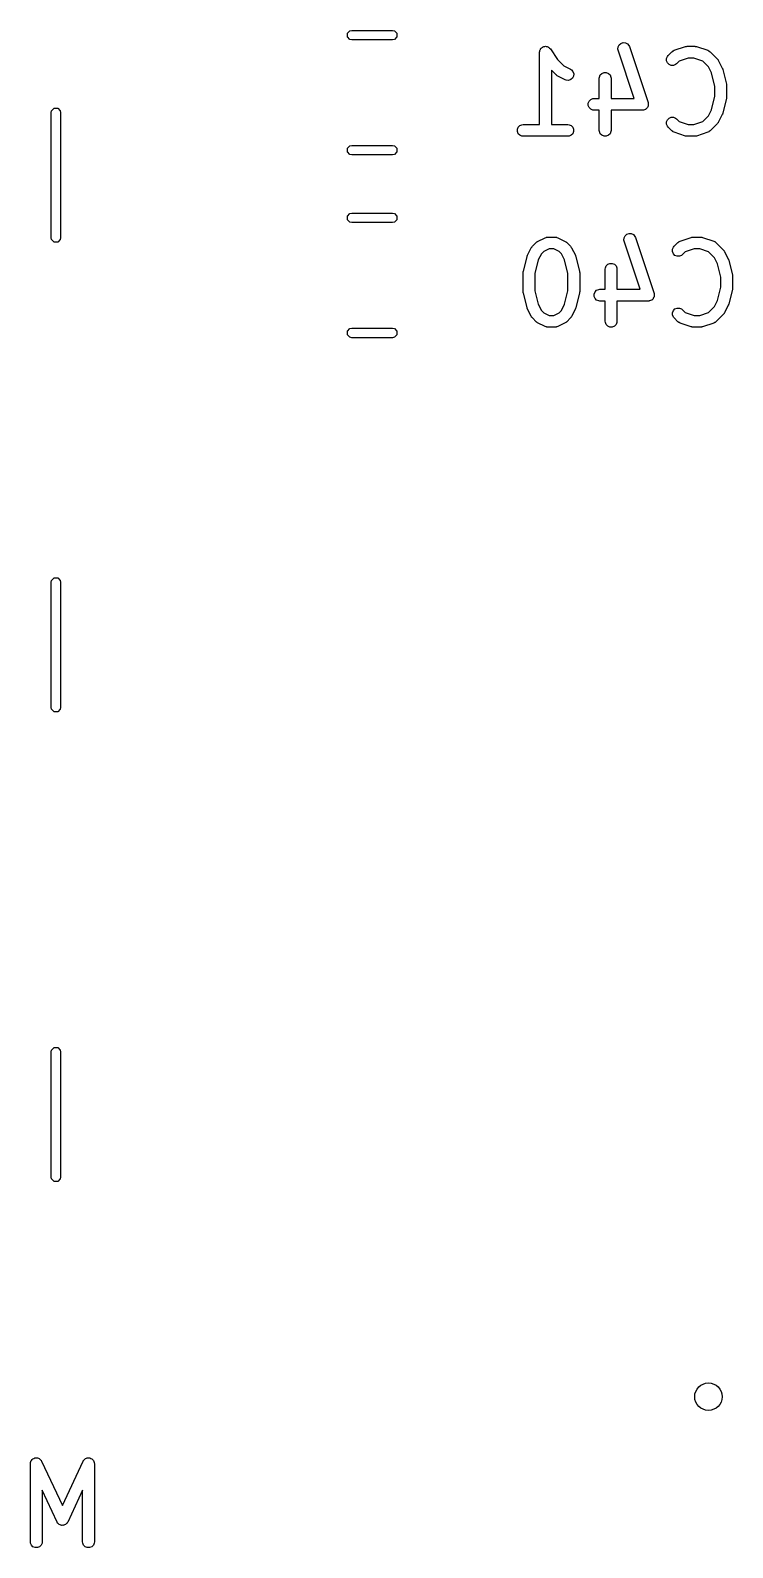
# Model space of a CAD drawing. Header units: inches. Extents: x 0.27 to 2.89, y 0.32 to 2.19.
# Drawn here: x 2.459 to 2.812, y 0.324 to 1.087 of the extents above; entities that cross this region are included whole.
import ezdxf

# ---------------------------------------------------------------- set-up
doc = ezdxf.new("R2010")
doc.units = ezdxf.units.IN
doc.header["$MEASUREMENT"] = 0
doc.layers.add('BLACK', color=250, linetype='CONTINUOUS')

msp = doc.modelspace()

# ---------------------------------------------------------------- linework, layer by layer
at = {"layer": 'BLACK', "linetype": 'CONTINUOUS'}
for p, q in [((2.61853, 1.08584), (2.61981, 1.08712)), ((2.61853, 1.08403), (2.61853, 1.08584)), ((2.61981, 1.08275), (2.61853, 1.08403)), ((2.61981, 1.08712), (2.62071, 1.0873)), ((2.62071, 1.0873), (2.64129, 1.0873)), ((2.64129, 1.0873), (2.64219, 1.08712)), ((2.64219, 1.08712), (2.64347, 1.08584)), ((2.64347, 1.08403), (2.64219, 1.08275)), ((2.64347, 1.08584), (2.64347, 1.08403)), ((2.62071, 1.08257), (2.61981, 1.08275)), ((2.64129, 1.08257), (2.62071, 1.08257)), ((2.64219, 1.08275), (2.64129, 1.08257)), ((2.71516, 1.07633), (2.71521, 1.0769)), ((2.71516, 1.07632), (2.71516, 1.07633)), ((2.71516, 1.07633), (2.71516, 1.07633)), ((2.71516, 1.0399), (2.71516, 1.07632)), ((2.71516, 1.07632), (2.71516, 1.07632)), ((2.71521, 1.0769), (2.71533, 1.07717)), ((2.71533, 1.07717), (2.71538, 1.07745)), ((2.71538, 1.07745), (2.71554, 1.0777)), ((2.71554, 1.0777), (2.71566, 1.07796)), ((2.71566, 1.07796), (2.71586, 1.07817)), ((2.71586, 1.07817), (2.71602, 1.07841)), ((2.71602, 1.07841), (2.71627, 1.07857)), ((2.71627, 1.07857), (2.71647, 1.07878)), ((2.71647, 1.07878), (2.71674, 1.07889)), ((2.71674, 1.07889), (2.71698, 1.07905)), ((2.71698, 1.07905), (2.71727, 1.07911)), ((2.71727, 1.07911), (2.71753, 1.07922)), ((2.71753, 1.07922), (2.71783, 1.07922)), ((2.71783, 1.07922), (2.71811, 1.07927)), ((2.71811, 1.07927), (2.7184, 1.07922)), ((2.7184, 1.07922), (2.71869, 1.07922)), ((2.71869, 1.07922), (2.71896, 1.07911)), ((2.71896, 1.07911), (2.71924, 1.07905)), ((2.71924, 1.07905), (2.71948, 1.07889)), ((2.71948, 1.07889), (2.71975, 1.07878)), ((2.71975, 1.07878), (2.71996, 1.07857)), ((2.71996, 1.07857), (2.7202, 1.07841)), ((2.7202, 1.07841), (2.72056, 1.07796)), ((2.72056, 1.07796), (2.72057, 1.07796)), ((2.72057, 1.07796), (2.72057, 1.07796)), ((2.72057, 1.07796), (2.72057, 1.07796)), ((2.72057, 1.07796), (2.72415, 1.07258)), ((2.75455, 1.07783), (2.75463, 1.07898)), ((2.75468, 1.07726), (2.75455, 1.07783)), ((2.75463, 1.07898), (2.75515, 1.08001)), ((2.76276, 1.05303), (2.75468, 1.07726)), ((2.75515, 1.08001), (2.75602, 1.08076)), ((2.75602, 1.08076), (2.75711, 1.08113)), ((2.75711, 1.08113), (2.75826, 1.08104)), ((2.75826, 1.08104), (2.75929, 1.08053)), ((2.75929, 1.08053), (2.76005, 1.07966)), ((2.76005, 1.07966), (2.76028, 1.07913)), ((2.76028, 1.07913), (2.76966, 1.05101)), ((2.77976, 1.07466), (2.78164, 1.07654)), ((2.78164, 1.07654), (2.78209, 1.0769)), ((2.78209, 1.0769), (2.78218, 1.07694)), ((2.78218, 1.07694), (2.78227, 1.07701)), ((2.78227, 1.07701), (2.78279, 1.07725)), ((2.78279, 1.07725), (2.78842, 1.07912)), ((2.78842, 1.07912), (2.7887, 1.07919)), ((2.7887, 1.07919), (2.78878, 1.07922)), ((2.78878, 1.07922), (2.78888, 1.07923)), ((2.78888, 1.07923), (2.78898, 1.07925)), ((2.78898, 1.07925), (2.78906, 1.07925)), ((2.78906, 1.07925), (2.78935, 1.07927)), ((2.78935, 1.07927), (2.7931, 1.07927)), ((2.7931, 1.07927), (2.79339, 1.07925)), ((2.79339, 1.07925), (2.79347, 1.07925)), ((2.79347, 1.07925), (2.79357, 1.07923)), ((2.79357, 1.07923), (2.79368, 1.07922)), ((2.79368, 1.07922), (2.79375, 1.07919)), ((2.79375, 1.07919), (2.79403, 1.07912)), ((2.79403, 1.07912), (2.79966, 1.07725)), ((2.79966, 1.07725), (2.80019, 1.07701)), ((2.80019, 1.07701), (2.80027, 1.07694)), ((2.80027, 1.07694), (2.80037, 1.0769)), ((2.80037, 1.0769), (2.80081, 1.07654)), ((2.80081, 1.07654), (2.80456, 1.07279)), ((2.72415, 1.07258), (2.72736, 1.06937)), ((2.72736, 1.06937), (2.73068, 1.06771)), ((2.77896, 1.07315), (2.7794, 1.07421)), ((2.77896, 1.072), (2.77896, 1.07315)), ((2.7794, 1.07093), (2.77896, 1.072)), ((2.7794, 1.07421), (2.77976, 1.07466)), ((2.78021, 1.07012), (2.7794, 1.07093)), ((2.78128, 1.06968), (2.78021, 1.07012)), ((2.78243, 1.06968), (2.78128, 1.06968)), ((2.78349, 1.07012), (2.78243, 1.06968)), ((2.78394, 1.07048), (2.78349, 1.07012)), ((2.78532, 1.07187), (2.78394, 1.07048)), ((2.78983, 1.07337), (2.78532, 1.07187)), ((2.79262, 1.07337), (2.78983, 1.07337)), ((2.79713, 1.07187), (2.79262, 1.07337)), ((2.80005, 1.06895), (2.79713, 1.07187)), ((2.80156, 1.06592), (2.80005, 1.06895)), ((2.80456, 1.07279), (2.80475, 1.07256)), ((2.80475, 1.07256), (2.80481, 1.07251)), ((2.80481, 1.07251), (2.80486, 1.07242)), ((2.80486, 1.07242), (2.80493, 1.07234)), ((2.80493, 1.07234), (2.80496, 1.07227)), ((2.80496, 1.07227), (2.80512, 1.07202)), ((2.80512, 1.07202), (2.80699, 1.06827)), ((2.72352, 1.06486), (2.72106, 1.06732)), ((2.72106, 1.06732), (2.72106, 1.0399)), ((2.72375, 1.06467), (2.72352, 1.06486)), ((2.7238, 1.06462), (2.72375, 1.06467)), ((2.72389, 1.06456), (2.7238, 1.06462)), ((2.72397, 1.06449), (2.72389, 1.06456)), ((2.72404, 1.06446), (2.72397, 1.06449)), ((2.72429, 1.06431), (2.72404, 1.06446)), ((2.72804, 1.06243), (2.72429, 1.06431)), ((2.72858, 1.06223), (2.72804, 1.06243)), ((2.72973, 1.06214), (2.72858, 1.06223)), ((2.73082, 1.06251), (2.72973, 1.06214)), ((2.73068, 1.06771), (2.73117, 1.06741)), ((2.73169, 1.06326), (2.73082, 1.06251)), ((2.73117, 1.06741), (2.73192, 1.06654)), ((2.73221, 1.06429), (2.73169, 1.06326)), ((2.73192, 1.06654), (2.73229, 1.06544)), ((2.73229, 1.06544), (2.73221, 1.06429)), ((2.74515, 1.0632), (2.74521, 1.06377)), ((2.74515, 1.05303), (2.74515, 1.0632)), ((2.74521, 1.06377), (2.74565, 1.06484)), ((2.74565, 1.06484), (2.74647, 1.06565)), ((2.74647, 1.06565), (2.74753, 1.06609)), ((2.74753, 1.06609), (2.74868, 1.06609)), ((2.74868, 1.06609), (2.74975, 1.06565)), ((2.74975, 1.06565), (2.75056, 1.06484)), ((2.75056, 1.06484), (2.751, 1.06377)), ((2.751, 1.06377), (2.75106, 1.0632)), ((2.75106, 1.0632), (2.75106, 1.05303)), ((2.80327, 1.05909), (2.80156, 1.06592)), ((2.80699, 1.06827), (2.80701, 1.06823)), ((2.80701, 1.06823), (2.80702, 1.06821)), ((2.80702, 1.06821), (2.80711, 1.06797)), ((2.80711, 1.06797), (2.8072, 1.06773)), ((2.8072, 1.06773), (2.8072, 1.06771)), ((2.8072, 1.06771), (2.80721, 1.06766)), ((2.80721, 1.06766), (2.80909, 1.06017)), ((2.80156, 1.04736), (2.80327, 1.05419)), ((2.80327, 1.05419), (2.80327, 1.05909)), ((2.80909, 1.06017), (2.8091, 1.06007)), ((2.8091, 1.06007), (2.80912, 1.06003)), ((2.80912, 1.06003), (2.80914, 1.05981)), ((2.80914, 1.05347), (2.80912, 1.05325)), ((2.80914, 1.05981), (2.80917, 1.05959)), ((2.80917, 1.05368), (2.80914, 1.05347)), ((2.80917, 1.05959), (2.80917, 1.05955)), ((2.80917, 1.05955), (2.80918, 1.05945)), ((2.80918, 1.05382), (2.80917, 1.05372)), ((2.80917, 1.05372), (2.80917, 1.05368)), ((2.80918, 1.05945), (2.80918, 1.05382)), ((2.46969, 1.04592), (2.46986, 1.04683)), ((2.46969, 0.98293), (2.46969, 1.04592)), ((2.46986, 1.04683), (2.47114, 1.0481)), ((2.47114, 1.0481), (2.47295, 1.0481)), ((2.47295, 1.0481), (2.47423, 1.04683)), ((2.47423, 1.04683), (2.47441, 1.04592)), ((2.47441, 1.04592), (2.47441, 0.98293)), ((2.73959, 1.05065), (2.74003, 1.05172)), ((2.73959, 1.0495), (2.73959, 1.05065)), ((2.74003, 1.04843), (2.73959, 1.0495)), ((2.74003, 1.05172), (2.74084, 1.05253)), ((2.74084, 1.04762), (2.74003, 1.04843)), ((2.74084, 1.05253), (2.74191, 1.05297)), ((2.74191, 1.04718), (2.74084, 1.04762)), ((2.74191, 1.05297), (2.74248, 1.05303)), ((2.74248, 1.04712), (2.74191, 1.04718)), ((2.74248, 1.05303), (2.74515, 1.05303)), ((2.74515, 1.04712), (2.74248, 1.04712)), ((2.74515, 1.03695), (2.74515, 1.04712)), ((2.75106, 1.05303), (2.76276, 1.05303)), ((2.76685, 1.04712), (2.75106, 1.04712)), ((2.75106, 1.04712), (2.75106, 1.03695)), ((2.76715, 1.04715), (2.76685, 1.04712)), ((2.76722, 1.04715), (2.76715, 1.04715)), ((2.76728, 1.04716), (2.76722, 1.04715)), ((2.76743, 1.04718), (2.76728, 1.04716)), ((2.76787, 1.04736), (2.76743, 1.04718)), ((2.76832, 1.04751), (2.76787, 1.04736)), ((2.7684, 1.04758), (2.76832, 1.04751)), ((2.76849, 1.04762), (2.7684, 1.04758)), ((2.76883, 1.04796), (2.76849, 1.04762)), ((2.76919, 1.04827), (2.76883, 1.04796)), ((2.76923, 1.04836), (2.76919, 1.04827)), ((2.76931, 1.04843), (2.76923, 1.04836)), ((2.76949, 1.04887), (2.76931, 1.04843)), ((2.7697, 1.0493), (2.76949, 1.04887)), ((2.76966, 1.05101), (2.76972, 1.05072)), ((2.76971, 1.0494), (2.7697, 1.0493)), ((2.76975, 1.0495), (2.76971, 1.0494)), ((2.76972, 1.05072), (2.76975, 1.05065)), ((2.76975, 1.05065), (2.76975, 1.05059)), ((2.76975, 1.05059), (2.76978, 1.05044)), ((2.76978, 1.05044), (2.76975, 1.04997)), ((2.76975, 1.04997), (2.76975, 1.0495)), ((2.80005, 1.04433), (2.80156, 1.04736)), ((2.80909, 1.05311), (2.80721, 1.04561)), ((2.8091, 1.05321), (2.80909, 1.05311)), ((2.80912, 1.05325), (2.8091, 1.05321)), ((2.70397, 1.03753), (2.70441, 1.03859)), ((2.70441, 1.03859), (2.70522, 1.03941)), ((2.70522, 1.03941), (2.70629, 1.03985)), ((2.70629, 1.03985), (2.70686, 1.0399)), ((2.70686, 1.0399), (2.71516, 1.0399)), ((2.72106, 1.0399), (2.72936, 1.0399)), ((2.72936, 1.0399), (2.72994, 1.03985)), ((2.72994, 1.03985), (2.731, 1.03941)), ((2.731, 1.03941), (2.73181, 1.03859)), ((2.73181, 1.03859), (2.73226, 1.03753)), ((2.77896, 1.04128), (2.7794, 1.04234)), ((2.77896, 1.04013), (2.77896, 1.04128)), ((2.7794, 1.03906), (2.77896, 1.04013)), ((2.7794, 1.04234), (2.78021, 1.04316)), ((2.77976, 1.03861), (2.7794, 1.03906)), ((2.78164, 1.03674), (2.77976, 1.03861)), ((2.78021, 1.04316), (2.78128, 1.0436)), ((2.78128, 1.0436), (2.78243, 1.0436)), ((2.78243, 1.0436), (2.78349, 1.04316)), ((2.78349, 1.04316), (2.78394, 1.04279)), ((2.78394, 1.04279), (2.78532, 1.04141)), ((2.78532, 1.04141), (2.78983, 1.0399)), ((2.78983, 1.0399), (2.79262, 1.0399)), ((2.79262, 1.0399), (2.79713, 1.04141)), ((2.79713, 1.04141), (2.80005, 1.04433)), ((2.80456, 1.04049), (2.80081, 1.03674)), ((2.80475, 1.04071), (2.80456, 1.04049)), ((2.80481, 1.04077), (2.80475, 1.04071)), ((2.80486, 1.04085), (2.80481, 1.04077)), ((2.80493, 1.04094), (2.80486, 1.04085)), ((2.80496, 1.04101), (2.80493, 1.04094)), ((2.80512, 1.04126), (2.80496, 1.04101)), ((2.80699, 1.04501), (2.80512, 1.04126)), ((2.80701, 1.04505), (2.80699, 1.04501)), ((2.80702, 1.04506), (2.80701, 1.04505)), ((2.80711, 1.04531), (2.80702, 1.04506)), ((2.8072, 1.04555), (2.80711, 1.04531)), ((2.80721, 1.04561), (2.8072, 1.04557)), ((2.8072, 1.04557), (2.8072, 1.04555)), ((2.70397, 1.03638), (2.70397, 1.03753)), ((2.70441, 1.03531), (2.70397, 1.03638)), ((2.70522, 1.0345), (2.70441, 1.03531)), ((2.70629, 1.03406), (2.70522, 1.0345)), ((2.70686, 1.034), (2.70629, 1.03406)), ((2.72936, 1.034), (2.70686, 1.034)), ((2.72994, 1.03406), (2.72936, 1.034)), ((2.731, 1.0345), (2.72994, 1.03406)), ((2.73181, 1.03531), (2.731, 1.0345)), ((2.73226, 1.03638), (2.73181, 1.03531)), ((2.73226, 1.03753), (2.73226, 1.03638)), ((2.74521, 1.03638), (2.74515, 1.03695)), ((2.74565, 1.03531), (2.74521, 1.03638)), ((2.74647, 1.0345), (2.74565, 1.03531)), ((2.74753, 1.03406), (2.74647, 1.0345)), ((2.74868, 1.03406), (2.74753, 1.03406)), ((2.74975, 1.0345), (2.74868, 1.03406)), ((2.75056, 1.03531), (2.74975, 1.0345)), ((2.751, 1.03638), (2.75056, 1.03531)), ((2.75106, 1.03695), (2.751, 1.03638)), ((2.78209, 1.03637), (2.78164, 1.03674)), ((2.78218, 1.03633), (2.78209, 1.03637)), ((2.78227, 1.03626), (2.78218, 1.03633)), ((2.78279, 1.03603), (2.78227, 1.03626)), ((2.78842, 1.03415), (2.78279, 1.03603)), ((2.7887, 1.03409), (2.78842, 1.03415)), ((2.78878, 1.03406), (2.7887, 1.03409)), ((2.78888, 1.03405), (2.78878, 1.03406)), ((2.78898, 1.03402), (2.78888, 1.03405)), ((2.78906, 1.03403), (2.78898, 1.03402)), ((2.78935, 1.034), (2.78906, 1.03403)), ((2.7931, 1.034), (2.78935, 1.034)), ((2.79339, 1.03403), (2.7931, 1.034)), ((2.79347, 1.03402), (2.79339, 1.03403)), ((2.79357, 1.03405), (2.79347, 1.03402)), ((2.79368, 1.03406), (2.79357, 1.03405)), ((2.79375, 1.03409), (2.79368, 1.03406)), ((2.79403, 1.03415), (2.79375, 1.03409)), ((2.79966, 1.03603), (2.79403, 1.03415)), ((2.80019, 1.03626), (2.79966, 1.03603)), ((2.80027, 1.03633), (2.80019, 1.03626)), ((2.80037, 1.03637), (2.80027, 1.03633)), ((2.80081, 1.03674), (2.80037, 1.03637)), ((2.61853, 1.02797), (2.61981, 1.02925)), ((2.61853, 1.02616), (2.61853, 1.02797)), ((2.61981, 1.02488), (2.61853, 1.02616)), ((2.61981, 1.02925), (2.62071, 1.02943)), ((2.62071, 1.0247), (2.61981, 1.02488)), ((2.62071, 1.02943), (2.64129, 1.02943)), ((2.64129, 1.0247), (2.62071, 1.0247)), ((2.64129, 1.02943), (2.64219, 1.02925)), ((2.64219, 1.02488), (2.64129, 1.0247)), ((2.64219, 1.02925), (2.64347, 1.02797)), ((2.64347, 1.02616), (2.64219, 1.02488)), ((2.64347, 1.02797), (2.64347, 1.02616)), ((2.61853, 0.99384), (2.61981, 0.99512)), ((2.61853, 0.99203), (2.61853, 0.99384)), ((2.61981, 0.99512), (2.62071, 0.9953)), ((2.62071, 0.9953), (2.64129, 0.9953)), ((2.64129, 0.9953), (2.64219, 0.99512)), ((2.64219, 0.99512), (2.64347, 0.99384)), ((2.64347, 0.99384), (2.64347, 0.99203)), ((2.61981, 0.99075), (2.61853, 0.99203)), ((2.62071, 0.99057), (2.61981, 0.99075)), ((2.64129, 0.99057), (2.62071, 0.99057)), ((2.64219, 0.99075), (2.64129, 0.99057)), ((2.64347, 0.99203), (2.64219, 0.99075)), ((2.75815, 0.98401), (2.75902, 0.98476)), ((2.75902, 0.98476), (2.76011, 0.98513)), ((2.76011, 0.98513), (2.76126, 0.98504)), ((2.76126, 0.98504), (2.76229, 0.98453)), ((2.46986, 0.98203), (2.46969, 0.98293)), ((2.47114, 0.98075), (2.46986, 0.98203)), ((2.47295, 0.98075), (2.47114, 0.98075)), ((2.47423, 0.98203), (2.47295, 0.98075)), ((2.47441, 0.98293), (2.47423, 0.98203)), ((2.7091, 0.97414), (2.71097, 0.97789)), ((2.71097, 0.97789), (2.71113, 0.97814)), ((2.71113, 0.97814), (2.71116, 0.97821)), ((2.71116, 0.97821), (2.71122, 0.97829)), ((2.71122, 0.97829), (2.71128, 0.97838)), ((2.71128, 0.97838), (2.71134, 0.97843)), ((2.71134, 0.97843), (2.71152, 0.97866)), ((2.71152, 0.97866), (2.7134, 0.98054)), ((2.7134, 0.98054), (2.71362, 0.98072)), ((2.71362, 0.98072), (2.71368, 0.98078)), ((2.71368, 0.98078), (2.71376, 0.98084)), ((2.71376, 0.98084), (2.71385, 0.9809)), ((2.71385, 0.9809), (2.71392, 0.98093)), ((2.71392, 0.98093), (2.71417, 0.98109)), ((2.71417, 0.98109), (2.71792, 0.98296)), ((2.71993, 0.97737), (2.71724, 0.97602)), ((2.71792, 0.98296), (2.71846, 0.98317)), ((2.71846, 0.98317), (2.71856, 0.98318)), ((2.71856, 0.98318), (2.71866, 0.98322)), ((2.71866, 0.98322), (2.71924, 0.98327)), ((2.71924, 0.98327), (2.72299, 0.98327)), ((2.72229, 0.97737), (2.71993, 0.97737)), ((2.72499, 0.97602), (2.72229, 0.97737)), ((2.72299, 0.98327), (2.72356, 0.98322)), ((2.72356, 0.98322), (2.72366, 0.98318)), ((2.72366, 0.98318), (2.72377, 0.98317)), ((2.72377, 0.98317), (2.72431, 0.98296)), ((2.72431, 0.98296), (2.72806, 0.98109)), ((2.72806, 0.98109), (2.7283, 0.98093)), ((2.7283, 0.98093), (2.72838, 0.9809)), ((2.72838, 0.9809), (2.72846, 0.98084)), ((2.72846, 0.98084), (2.72855, 0.98078)), ((2.72855, 0.98078), (2.7286, 0.98072)), ((2.7286, 0.98072), (2.72882, 0.98054)), ((2.72882, 0.98054), (2.7307, 0.97866)), ((2.7307, 0.97866), (2.73088, 0.97843)), ((2.73088, 0.97843), (2.73094, 0.97838)), ((2.73094, 0.97838), (2.731, 0.97829)), ((2.731, 0.97829), (2.73106, 0.97821)), ((2.73106, 0.97821), (2.73109, 0.97814)), ((2.73109, 0.97814), (2.73125, 0.97789)), ((2.73125, 0.97789), (2.73313, 0.97414)), ((2.75755, 0.98183), (2.75763, 0.98298)), ((2.75768, 0.98126), (2.75755, 0.98183)), ((2.75763, 0.98298), (2.75815, 0.98401)), ((2.76576, 0.95703), (2.75768, 0.98126)), ((2.76229, 0.98453), (2.76305, 0.98366)), ((2.76305, 0.98366), (2.76328, 0.98313)), ((2.76328, 0.98313), (2.77266, 0.95501)), ((2.78196, 0.97715), (2.7824, 0.97821)), ((2.78196, 0.976), (2.78196, 0.97715)), ((2.7824, 0.97821), (2.78276, 0.97866)), ((2.78276, 0.97866), (2.78464, 0.98054)), ((2.78464, 0.98054), (2.78509, 0.9809)), ((2.78509, 0.9809), (2.78518, 0.98094)), ((2.78518, 0.98094), (2.78527, 0.98101)), ((2.78527, 0.98101), (2.78579, 0.98125)), ((2.78579, 0.98125), (2.79142, 0.98312)), ((2.79283, 0.97737), (2.78832, 0.97587)), ((2.79142, 0.98312), (2.7917, 0.98319)), ((2.7917, 0.98319), (2.79178, 0.98322)), ((2.79178, 0.98322), (2.79188, 0.98323)), ((2.79188, 0.98323), (2.79198, 0.98325)), ((2.79198, 0.98325), (2.79206, 0.98325)), ((2.79206, 0.98325), (2.79235, 0.98327)), ((2.79235, 0.98327), (2.7961, 0.98327)), ((2.79562, 0.97737), (2.79283, 0.97737)), ((2.80013, 0.97587), (2.79562, 0.97737)), ((2.7961, 0.98327), (2.79639, 0.98325)), ((2.79639, 0.98325), (2.79647, 0.98325)), ((2.79647, 0.98325), (2.79657, 0.98323)), ((2.79657, 0.98323), (2.79668, 0.98322)), ((2.79668, 0.98322), (2.79675, 0.98319)), ((2.79675, 0.98319), (2.79703, 0.98312)), ((2.79703, 0.98312), (2.80266, 0.98125)), ((2.80266, 0.98125), (2.80319, 0.98101)), ((2.80319, 0.98101), (2.80327, 0.98094)), ((2.80327, 0.98094), (2.80337, 0.9809)), ((2.80337, 0.9809), (2.80381, 0.98054)), ((2.80381, 0.98054), (2.80756, 0.97679)), ((2.707, 0.96604), (2.70887, 0.97354)), ((2.70887, 0.97354), (2.70889, 0.97358)), ((2.70889, 0.9736), (2.70898, 0.97384)), ((2.70889, 0.97358), (2.70889, 0.9736)), ((2.70898, 0.97384), (2.70907, 0.97408)), ((2.70907, 0.97408), (2.70908, 0.9741)), ((2.70908, 0.9741), (2.7091, 0.97414)), ((2.71452, 0.97179), (2.71281, 0.96496)), ((2.71604, 0.97482), (2.71452, 0.97179)), ((2.71724, 0.97602), (2.71604, 0.97482)), ((2.72618, 0.97482), (2.72499, 0.97602)), ((2.7277, 0.97179), (2.72618, 0.97482)), ((2.72941, 0.96496), (2.7277, 0.97179)), ((2.73313, 0.97414), (2.73314, 0.9741)), ((2.73314, 0.9741), (2.73315, 0.97408)), ((2.73315, 0.97408), (2.73324, 0.97384)), ((2.73324, 0.97384), (2.73333, 0.9736)), ((2.73333, 0.9736), (2.73333, 0.97358)), ((2.73333, 0.97358), (2.73335, 0.97354)), ((2.73335, 0.97354), (2.73522, 0.96604)), ((2.74865, 0.96884), (2.74947, 0.96965)), ((2.74947, 0.96965), (2.75053, 0.97009)), ((2.75053, 0.97009), (2.75168, 0.97009)), ((2.75168, 0.97009), (2.75275, 0.96965)), ((2.75275, 0.96965), (2.75356, 0.96884)), ((2.7824, 0.97493), (2.78196, 0.976)), ((2.78321, 0.97412), (2.7824, 0.97493)), ((2.78428, 0.97368), (2.78321, 0.97412)), ((2.78543, 0.97368), (2.78428, 0.97368)), ((2.78649, 0.97412), (2.78543, 0.97368)), ((2.78694, 0.97448), (2.78649, 0.97412)), ((2.78832, 0.97587), (2.78694, 0.97448)), ((2.80305, 0.97295), (2.80013, 0.97587)), ((2.80456, 0.96992), (2.80305, 0.97295)), ((2.80627, 0.96309), (2.80456, 0.96992)), ((2.80756, 0.97679), (2.80775, 0.97656)), ((2.80775, 0.97656), (2.80781, 0.97651)), ((2.80781, 0.97651), (2.80786, 0.97642)), ((2.80786, 0.97642), (2.80793, 0.97634)), ((2.80793, 0.97634), (2.80796, 0.97627)), ((2.80796, 0.97627), (2.80812, 0.97602)), ((2.80812, 0.97602), (2.80999, 0.97227)), ((2.80999, 0.97227), (2.81001, 0.97223)), ((2.81001, 0.97223), (2.81002, 0.97221)), ((2.81002, 0.97221), (2.81011, 0.97197)), ((2.81011, 0.97197), (2.8102, 0.97173)), ((2.8102, 0.97173), (2.8102, 0.97171)), ((2.8102, 0.97171), (2.81021, 0.97166)), ((2.81021, 0.97166), (2.81209, 0.96417)), ((2.70691, 0.96547), (2.70694, 0.96568)), ((2.70692, 0.96542), (2.70691, 0.96547)), ((2.70691, 0.96532), (2.70692, 0.96542)), ((2.70691, 0.95595), (2.70691, 0.96532)), ((2.70694, 0.96568), (2.70697, 0.9659)), ((2.70697, 0.9659), (2.70698, 0.96594)), ((2.70698, 0.96594), (2.707, 0.96604)), ((2.71281, 0.96496), (2.71281, 0.95631)), ((2.72941, 0.95631), (2.72941, 0.96496)), ((2.73522, 0.96604), (2.73524, 0.96594)), ((2.73524, 0.96594), (2.73526, 0.9659)), ((2.73526, 0.9659), (2.73528, 0.96568)), ((2.73528, 0.96568), (2.73531, 0.96547)), ((2.73531, 0.96547), (2.7353, 0.96542)), ((2.7353, 0.96542), (2.73531, 0.96532)), ((2.73531, 0.96532), (2.73531, 0.95595)), ((2.74815, 0.9672), (2.74821, 0.96777)), ((2.74815, 0.95703), (2.74815, 0.9672)), ((2.74821, 0.96777), (2.74865, 0.96884)), ((2.75356, 0.96884), (2.754, 0.96777)), ((2.754, 0.96777), (2.75406, 0.9672)), ((2.75406, 0.9672), (2.75406, 0.95703)), ((2.80627, 0.95819), (2.80627, 0.96309)), ((2.81209, 0.96417), (2.8121, 0.96407)), ((2.8121, 0.96407), (2.81212, 0.96403)), ((2.81212, 0.96403), (2.81214, 0.96381)), ((2.81214, 0.96381), (2.81217, 0.96359)), ((2.81217, 0.96359), (2.81217, 0.96355)), ((2.81217, 0.96355), (2.81218, 0.96345)), ((2.81218, 0.96345), (2.81218, 0.95782)), ((2.70692, 0.95585), (2.70691, 0.95595)), ((2.70691, 0.95581), (2.70692, 0.95585)), ((2.70694, 0.95559), (2.70691, 0.95581)), ((2.70697, 0.95537), (2.70694, 0.95559)), ((2.70698, 0.95533), (2.70697, 0.95537)), ((2.707, 0.95523), (2.70698, 0.95533)), ((2.70887, 0.94773), (2.707, 0.95523)), ((2.71281, 0.95631), (2.71452, 0.94948)), ((2.7277, 0.94948), (2.72941, 0.95631)), ((2.73522, 0.95523), (2.73335, 0.94773)), ((2.73524, 0.95533), (2.73522, 0.95523)), ((2.73526, 0.95537), (2.73524, 0.95533)), ((2.73528, 0.95559), (2.73526, 0.95537)), ((2.73531, 0.95581), (2.73528, 0.95559)), ((2.73531, 0.95595), (2.7353, 0.95585)), ((2.7353, 0.95585), (2.73531, 0.95581)), ((2.74259, 0.95465), (2.74303, 0.95572)), ((2.74259, 0.9535), (2.74259, 0.95465)), ((2.74303, 0.95572), (2.74384, 0.95653)), ((2.74384, 0.95653), (2.74491, 0.95697)), ((2.74491, 0.95697), (2.74548, 0.95703)), ((2.74548, 0.95703), (2.74815, 0.95703)), ((2.75406, 0.95703), (2.76576, 0.95703)), ((2.77266, 0.95501), (2.77272, 0.95472)), ((2.77272, 0.95472), (2.77275, 0.95465)), ((2.77275, 0.95465), (2.77275, 0.95459)), ((2.77275, 0.95459), (2.77278, 0.95444)), ((2.77278, 0.95444), (2.77275, 0.95397)), ((2.80456, 0.95136), (2.80627, 0.95819)), ((2.81209, 0.95711), (2.81021, 0.94961)), ((2.8121, 0.95721), (2.81209, 0.95711)), ((2.81212, 0.95725), (2.8121, 0.95721)), ((2.81214, 0.95747), (2.81212, 0.95725)), ((2.81217, 0.95768), (2.81214, 0.95747)), ((2.81218, 0.95782), (2.81217, 0.95772)), ((2.81217, 0.95772), (2.81217, 0.95768)), ((2.70889, 0.94769), (2.70887, 0.94773)), ((2.70889, 0.94767), (2.70889, 0.94769)), ((2.70898, 0.94743), (2.70889, 0.94767)), ((2.70907, 0.94719), (2.70898, 0.94743)), ((2.70908, 0.94717), (2.70907, 0.94719)), ((2.7091, 0.94713), (2.70908, 0.94717)), ((2.71097, 0.94338), (2.7091, 0.94713)), ((2.71452, 0.94948), (2.71604, 0.94645)), ((2.71604, 0.94645), (2.71724, 0.94525)), ((2.72499, 0.94525), (2.72618, 0.94645)), ((2.72618, 0.94645), (2.7277, 0.94948)), ((2.73313, 0.94713), (2.73125, 0.94338)), ((2.73314, 0.94717), (2.73313, 0.94713)), ((2.73315, 0.94719), (2.73314, 0.94717)), ((2.73324, 0.94743), (2.73315, 0.94719)), ((2.73333, 0.94767), (2.73324, 0.94743)), ((2.73335, 0.94773), (2.73333, 0.94769)), ((2.73333, 0.94769), (2.73333, 0.94767)), ((2.74303, 0.95243), (2.74259, 0.9535)), ((2.74384, 0.95162), (2.74303, 0.95243)), ((2.74491, 0.95118), (2.74384, 0.95162)), ((2.74548, 0.95112), (2.74491, 0.95118)), ((2.74815, 0.95112), (2.74548, 0.95112)), ((2.74815, 0.94095), (2.74815, 0.95112)), ((2.76985, 0.95112), (2.75406, 0.95112)), ((2.75406, 0.95112), (2.75406, 0.94095)), ((2.77015, 0.95115), (2.76985, 0.95112)), ((2.77022, 0.95115), (2.77015, 0.95115)), ((2.77028, 0.95116), (2.77022, 0.95115)), ((2.77043, 0.95118), (2.77028, 0.95116)), ((2.77087, 0.95136), (2.77043, 0.95118)), ((2.77132, 0.95151), (2.77087, 0.95136)), ((2.7714, 0.95158), (2.77132, 0.95151)), ((2.77149, 0.95162), (2.7714, 0.95158)), ((2.77183, 0.95196), (2.77149, 0.95162)), ((2.77219, 0.95227), (2.77183, 0.95196)), ((2.77223, 0.95236), (2.77219, 0.95227)), ((2.77231, 0.95243), (2.77223, 0.95236)), ((2.77249, 0.95287), (2.77231, 0.95243)), ((2.7727, 0.9533), (2.77249, 0.95287)), ((2.77271, 0.9534), (2.7727, 0.9533)), ((2.77275, 0.9535), (2.77271, 0.9534)), ((2.77275, 0.95397), (2.77275, 0.9535)), ((2.7824, 0.94634), (2.78321, 0.94716)), ((2.78321, 0.94716), (2.78428, 0.9476)), ((2.78428, 0.9476), (2.78543, 0.9476)), ((2.78543, 0.9476), (2.78649, 0.94716)), ((2.78649, 0.94716), (2.78694, 0.94679)), ((2.78694, 0.94679), (2.78832, 0.94541)), ((2.80013, 0.94541), (2.80305, 0.94833)), ((2.80305, 0.94833), (2.80456, 0.95136)), ((2.80999, 0.94901), (2.80812, 0.94526)), ((2.81001, 0.94905), (2.80999, 0.94901)), ((2.81002, 0.94906), (2.81001, 0.94905)), ((2.81011, 0.94931), (2.81002, 0.94906)), ((2.8102, 0.94955), (2.81011, 0.94931)), ((2.81021, 0.94961), (2.8102, 0.94957)), ((2.8102, 0.94957), (2.8102, 0.94955)), ((2.71113, 0.94313), (2.71097, 0.94338)), ((2.71116, 0.94306), (2.71113, 0.94313)), ((2.71122, 0.94298), (2.71116, 0.94306)), ((2.71128, 0.94289), (2.71122, 0.94298)), ((2.71134, 0.94284), (2.71128, 0.94289)), ((2.71152, 0.94261), (2.71134, 0.94284)), ((2.7134, 0.94074), (2.71152, 0.94261)), ((2.71362, 0.94055), (2.7134, 0.94074)), ((2.71368, 0.94049), (2.71362, 0.94055)), ((2.71376, 0.94044), (2.71368, 0.94049)), ((2.71385, 0.94037), (2.71376, 0.94044)), ((2.71392, 0.94034), (2.71385, 0.94037)), ((2.71417, 0.94019), (2.71392, 0.94034)), ((2.71792, 0.93831), (2.71417, 0.94019)), ((2.71724, 0.94525), (2.71993, 0.9439)), ((2.71993, 0.9439), (2.72229, 0.9439)), ((2.72229, 0.9439), (2.72499, 0.94525)), ((2.72806, 0.94019), (2.72431, 0.93831)), ((2.7283, 0.94034), (2.72806, 0.94019)), ((2.72838, 0.94037), (2.7283, 0.94034)), ((2.72846, 0.94044), (2.72838, 0.94037)), ((2.72855, 0.94049), (2.72846, 0.94044)), ((2.7286, 0.94055), (2.72855, 0.94049)), ((2.72882, 0.94074), (2.7286, 0.94055)), ((2.7307, 0.94261), (2.72882, 0.94074)), ((2.73088, 0.94284), (2.7307, 0.94261)), ((2.73094, 0.94289), (2.73088, 0.94284)), ((2.731, 0.94298), (2.73094, 0.94289)), ((2.73106, 0.94306), (2.731, 0.94298)), ((2.73109, 0.94313), (2.73106, 0.94306)), ((2.73125, 0.94338), (2.73109, 0.94313)), ((2.74821, 0.94038), (2.74815, 0.94095)), ((2.74865, 0.93931), (2.74821, 0.94038)), ((2.74947, 0.9385), (2.74865, 0.93931)), ((2.75356, 0.93931), (2.75275, 0.9385)), ((2.754, 0.94038), (2.75356, 0.93931)), ((2.75406, 0.94095), (2.754, 0.94038)), ((2.78196, 0.94528), (2.7824, 0.94634)), ((2.78196, 0.94413), (2.78196, 0.94528)), ((2.7824, 0.94306), (2.78196, 0.94413)), ((2.78276, 0.94261), (2.7824, 0.94306)), ((2.78464, 0.94074), (2.78276, 0.94261)), ((2.78509, 0.94037), (2.78464, 0.94074)), ((2.78518, 0.94033), (2.78509, 0.94037)), ((2.78527, 0.94026), (2.78518, 0.94033)), ((2.78579, 0.94003), (2.78527, 0.94026)), ((2.79142, 0.93815), (2.78579, 0.94003)), ((2.78832, 0.94541), (2.79283, 0.9439)), ((2.79283, 0.9439), (2.79562, 0.9439)), ((2.79562, 0.9439), (2.80013, 0.94541)), ((2.80266, 0.94003), (2.79703, 0.93815)), ((2.80319, 0.94026), (2.80266, 0.94003)), ((2.80327, 0.94033), (2.80319, 0.94026)), ((2.80337, 0.94037), (2.80327, 0.94033)), ((2.80381, 0.94074), (2.80337, 0.94037)), ((2.80756, 0.94449), (2.80381, 0.94074)), ((2.80775, 0.94471), (2.80756, 0.94449)), ((2.80781, 0.94477), (2.80775, 0.94471)), ((2.80786, 0.94485), (2.80781, 0.94477)), ((2.80793, 0.94494), (2.80786, 0.94485)), ((2.80796, 0.94501), (2.80793, 0.94494)), ((2.80812, 0.94526), (2.80796, 0.94501)), ((2.61853, 0.93597), (2.61981, 0.93725)), ((2.61853, 0.93416), (2.61853, 0.93597)), ((2.61981, 0.93288), (2.61853, 0.93416)), ((2.61981, 0.93725), (2.62071, 0.93743)), ((2.62071, 0.9327), (2.61981, 0.93288)), ((2.62071, 0.93743), (2.64129, 0.93743)), ((2.64129, 0.9327), (2.62071, 0.9327)), ((2.64129, 0.93743), (2.64219, 0.93725)), ((2.64219, 0.93288), (2.64129, 0.9327)), ((2.64219, 0.93725), (2.64347, 0.93597)), ((2.64347, 0.93416), (2.64219, 0.93288)), ((2.64347, 0.93597), (2.64347, 0.93416)), ((2.71846, 0.9381), (2.71792, 0.93831)), ((2.71856, 0.9381), (2.71846, 0.9381)), ((2.71866, 0.93806), (2.71856, 0.9381)), ((2.71924, 0.938), (2.71866, 0.93806)), ((2.72299, 0.938), (2.71924, 0.938)), ((2.72356, 0.93806), (2.72299, 0.938)), ((2.72366, 0.9381), (2.72356, 0.93806)), ((2.72377, 0.9381), (2.72366, 0.9381)), ((2.72431, 0.93831), (2.72377, 0.9381)), ((2.75053, 0.93806), (2.74947, 0.9385)), ((2.75168, 0.93806), (2.75053, 0.93806)), ((2.75275, 0.9385), (2.75168, 0.93806)), ((2.7917, 0.93809), (2.79142, 0.93815)), ((2.79178, 0.93806), (2.7917, 0.93809)), ((2.79188, 0.93805), (2.79178, 0.93806)), ((2.79198, 0.93802), (2.79188, 0.93805)), ((2.79206, 0.93803), (2.79198, 0.93802)), ((2.79235, 0.938), (2.79206, 0.93803)), ((2.7961, 0.938), (2.79235, 0.938)), ((2.79639, 0.93803), (2.7961, 0.938)), ((2.79647, 0.93802), (2.79639, 0.93803)), ((2.79657, 0.93805), (2.79647, 0.93802)), ((2.79668, 0.93806), (2.79657, 0.93805)), ((2.79675, 0.93809), (2.79668, 0.93806)), ((2.79703, 0.93815), (2.79675, 0.93809)), ((2.46969, 0.8097), (2.46986, 0.8106)), ((2.46969, 0.74671), (2.46969, 0.8097)), ((2.46986, 0.8106), (2.47114, 0.81188)), ((2.47114, 0.81188), (2.47295, 0.81188)), ((2.47295, 0.81188), (2.47423, 0.8106)), ((2.47423, 0.8106), (2.47441, 0.8097)), ((2.47441, 0.8097), (2.47441, 0.74671)), ((2.46986, 0.7458), (2.46969, 0.74671)), ((2.47114, 0.74453), (2.46986, 0.7458)), ((2.47295, 0.74453), (2.47114, 0.74453)), ((2.47423, 0.7458), (2.47295, 0.74453)), ((2.47441, 0.74671), (2.47423, 0.7458)), ((2.46969, 0.57348), (2.46986, 0.57438)), ((2.46969, 0.51049), (2.46969, 0.57348)), ((2.46986, 0.57438), (2.47114, 0.57566)), ((2.47114, 0.57566), (2.47295, 0.57566)), ((2.47295, 0.57566), (2.47423, 0.57438)), ((2.47423, 0.57438), (2.47441, 0.57348)), ((2.47441, 0.57348), (2.47441, 0.51049)), ((2.46986, 0.50958), (2.46969, 0.51049)), ((2.47114, 0.50831), (2.46986, 0.50958)), ((2.47295, 0.50831), (2.47114, 0.50831)), ((2.47423, 0.50958), (2.47295, 0.50831)), ((2.47441, 0.51049), (2.47423, 0.50958)), ((2.45921, 0.36632), (2.45925, 0.3667)), ((2.45925, 0.36677), (2.45926, 0.36681)), ((2.45925, 0.3667), (2.45925, 0.36677)), ((2.45926, 0.36681), (2.45927, 0.3669)), ((2.45927, 0.3669), (2.45947, 0.36737)), ((2.45947, 0.36737), (2.45964, 0.36785)), ((2.45964, 0.36785), (2.45969, 0.3679)), ((2.45969, 0.3679), (2.45971, 0.36796)), ((2.45971, 0.36796), (2.46007, 0.36833)), ((2.46007, 0.36833), (2.46042, 0.3687)), ((2.46042, 0.3687), (2.46048, 0.36873)), ((2.46048, 0.36873), (2.46053, 0.36878)), ((2.46053, 0.36878), (2.461, 0.36897)), ((2.461, 0.36897), (2.46146, 0.36919)), ((2.46146, 0.36919), (2.46153, 0.36919)), ((2.46153, 0.36919), (2.46159, 0.36922)), ((2.46159, 0.36922), (2.4621, 0.36922)), ((2.4621, 0.36922), (2.46262, 0.36924)), ((2.46262, 0.36924), (2.46268, 0.36922)), ((2.46268, 0.36922), (2.46274, 0.36922)), ((2.46274, 0.36922), (2.46322, 0.36902)), ((2.46322, 0.36902), (2.4637, 0.36885)), ((2.4637, 0.36885), (2.46375, 0.3688)), ((2.46375, 0.3688), (2.46381, 0.36878)), ((2.46381, 0.36878), (2.46417, 0.36841)), ((2.46417, 0.36841), (2.46455, 0.36807)), ((2.46455, 0.36807), (2.46459, 0.36799)), ((2.46459, 0.36799), (2.46462, 0.36796)), ((2.46462, 0.36796), (2.46465, 0.3679)), ((2.46465, 0.3679), (2.46484, 0.36757)), ((2.46484, 0.36757), (2.47529, 0.34518)), ((2.47529, 0.34518), (2.48574, 0.36757)), ((2.48574, 0.36757), (2.48593, 0.3679)), ((2.48593, 0.3679), (2.48596, 0.36796)), ((2.48596, 0.36796), (2.48599, 0.36799)), ((2.48599, 0.36799), (2.48603, 0.36807)), ((2.48603, 0.36807), (2.48641, 0.36842)), ((2.48641, 0.36842), (2.48677, 0.36878)), ((2.48677, 0.36878), (2.48683, 0.3688)), ((2.48683, 0.3688), (2.48688, 0.36885)), ((2.48688, 0.36885), (2.48737, 0.36902)), ((2.48737, 0.36902), (2.48784, 0.36922)), ((2.48784, 0.36922), (2.4879, 0.36922)), ((2.4879, 0.36922), (2.48797, 0.36924)), ((2.48797, 0.36924), (2.48848, 0.36922)), ((2.48848, 0.36922), (2.48899, 0.36922)), ((2.48899, 0.36922), (2.48905, 0.36919)), ((2.48905, 0.36919), (2.48912, 0.36919)), ((2.48912, 0.36919), (2.48958, 0.36897)), ((2.48958, 0.36897), (2.49005, 0.36878)), ((2.49005, 0.36878), (2.4901, 0.36873)), ((2.4901, 0.36873), (2.49016, 0.3687)), ((2.49016, 0.3687), (2.49051, 0.36832)), ((2.49051, 0.36832), (2.49087, 0.36796)), ((2.49087, 0.36796), (2.49089, 0.3679)), ((2.49089, 0.3679), (2.49094, 0.36785)), ((2.49094, 0.36785), (2.49111, 0.36737)), ((2.49111, 0.36737), (2.49131, 0.3669)), ((2.49131, 0.3669), (2.49132, 0.36681)), ((2.49132, 0.36681), (2.49133, 0.36677)), ((2.49133, 0.36677), (2.49133, 0.3667)), ((2.49133, 0.3667), (2.49137, 0.36632)), ((2.45921, 0.32695), (2.45921, 0.36632)), ((2.49137, 0.36632), (2.49137, 0.32695)), ((2.47262, 0.33695), (2.46512, 0.35301)), ((2.46512, 0.35301), (2.46512, 0.32695)), ((2.48546, 0.35301), (2.47797, 0.33695)), ((2.48546, 0.32695), (2.48546, 0.35301)), ((2.47274, 0.33674), (2.47262, 0.33695)), ((2.47277, 0.33667), (2.47274, 0.33674)), ((2.47281, 0.33662), (2.47277, 0.33667)), ((2.47291, 0.33645), (2.47281, 0.33662)), ((2.47324, 0.33615), (2.47291, 0.33645)), ((2.47354, 0.33582), (2.47324, 0.33615)), ((2.47734, 0.33615), (2.47704, 0.33582)), ((2.47767, 0.33645), (2.47734, 0.33615)), ((2.47777, 0.33662), (2.47767, 0.33645)), ((2.47782, 0.33667), (2.47777, 0.33662)), ((2.47784, 0.33674), (2.47782, 0.33667)), ((2.47797, 0.33695), (2.47784, 0.33674)), ((2.47366, 0.33576), (2.47354, 0.33582)), ((2.47376, 0.33568), (2.47366, 0.33576)), ((2.47418, 0.33552), (2.47376, 0.33568)), ((2.47459, 0.33533), (2.47418, 0.33552)), ((2.47472, 0.33533), (2.47459, 0.33533)), ((2.47484, 0.33528), (2.47472, 0.33533)), ((2.47529, 0.3353), (2.47484, 0.33528)), ((2.47574, 0.33528), (2.47529, 0.3353)), ((2.47586, 0.33533), (2.47574, 0.33528)), ((2.47599, 0.33533), (2.47586, 0.33533)), ((2.4764, 0.33552), (2.47599, 0.33533)), ((2.47682, 0.33568), (2.4764, 0.33552)), ((2.47692, 0.33576), (2.47682, 0.33568)), ((2.47704, 0.33582), (2.47692, 0.33576)), ((2.45927, 0.32638), (2.45921, 0.32695)), ((2.45971, 0.32531), (2.45927, 0.32638)), ((2.46053, 0.3245), (2.45971, 0.32531)), ((2.46159, 0.32406), (2.46053, 0.3245)), ((2.46274, 0.32406), (2.46159, 0.32406)), ((2.46381, 0.3245), (2.46274, 0.32406)), ((2.46462, 0.32531), (2.46381, 0.3245)), ((2.46506, 0.32638), (2.46462, 0.32531)), ((2.46512, 0.32695), (2.46506, 0.32638)), ((2.48552, 0.32638), (2.48546, 0.32695)), ((2.48596, 0.32531), (2.48552, 0.32638)), ((2.48677, 0.3245), (2.48596, 0.32531)), ((2.48784, 0.32406), (2.48677, 0.3245)), ((2.48899, 0.32406), (2.48784, 0.32406)), ((2.49005, 0.3245), (2.48899, 0.32406)), ((2.49087, 0.32531), (2.49005, 0.3245)), ((2.49131, 0.32638), (2.49087, 0.32531)), ((2.49137, 0.32695), (2.49131, 0.32638))]:
    msp.add_line(p, q, dxfattribs=at)
at = {"layer": 'BLACK'}
msp.add_circle((2.8, 0.4), 0.00689, dxfattribs=at)
msp.add_circle((2.8, 0.4), 0.00689, dxfattribs=at)

doc.saveas('drawing.dxf')
